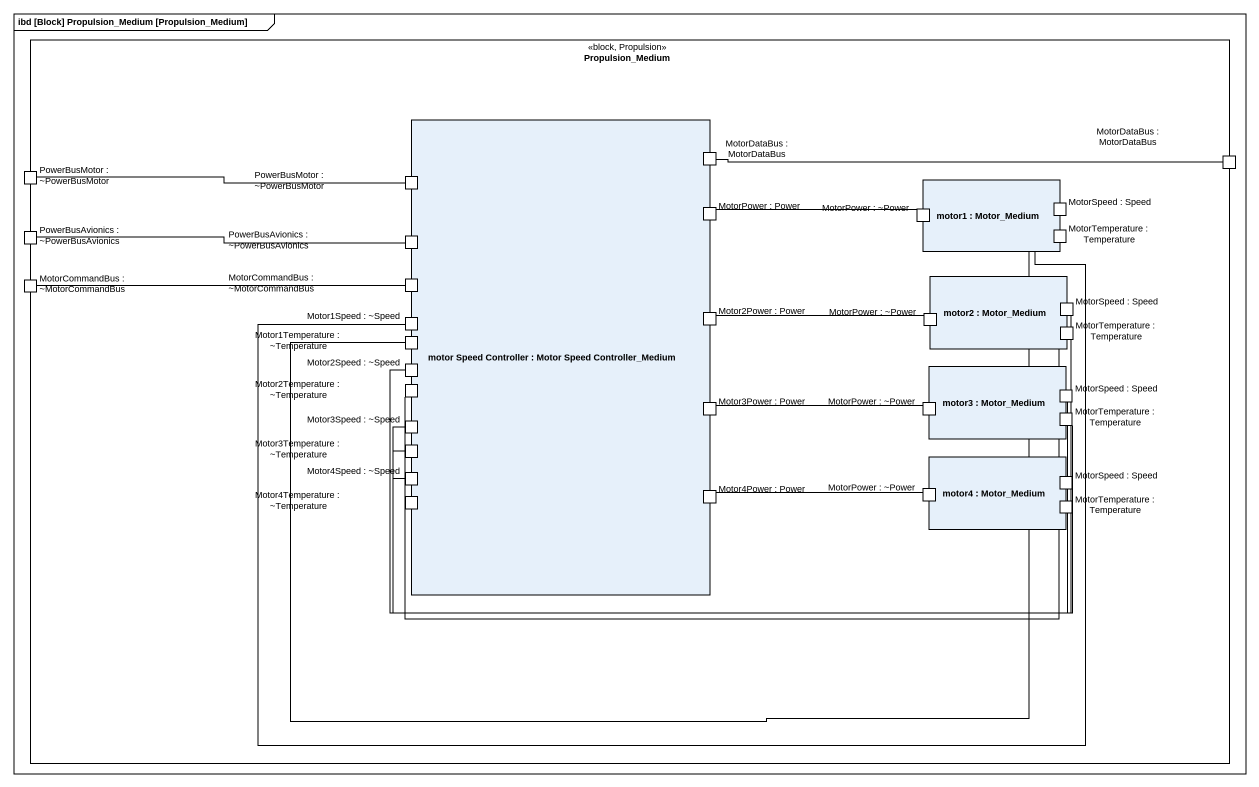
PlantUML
@startuml
mainframe ibd [Block] Propulsion_Medium [Propulsion_Medium]
rectangle Propulsion_Medium <<block, Propulsion>> {
  rectangle "motor Speed Controller : Motor Speed Controller_Medium" as motor_Speed_Controller {
    port "MotorDataBus : MotorDataBus" as MotorDataBus_MotorDataBus
    port "PowerBusMotor : ~PowerBusMotor" as PowerBusMotor_PowerBusMotor_2
    port "MotorPower : Power" as MotorPower_Power
    port "PowerBusAvionics : ~PowerBusAvionics" as PowerBusAvionics_2
    port "MotorCommandBus : ~MotorCommandBus" as MotorCommandBus_2
    port "Motor1Speed : ~Speed" as Motor1Speed_Speed
    port "Motor2Power : Power" as Motor2Power_Power
    port "Motor1Temperature : ~Temperature" as Motor1Temperature
    port "Motor2Speed : ~Speed" as Motor2Speed_Speed
    port "Motor2Temperature : ~Temperature" as Motor2Temperature
    port "Motor3Power : Power" as Motor3Power_Power
    port "Motor3Speed : ~Speed" as Motor3Speed_Speed
    port "Motor3Temperature : ~Temperature" as Motor3Temperature
    port "Motor4Speed : ~Speed" as Motor4Speed_Speed
    port "Motor4Temperature : ~Temperature" as Motor4Temperature
    port "Motor4Power : Power" as Motor4Power_Power
  }
  port "MotorDataBus : MotorDataBus" as MotorDataBus_MotorDataBus_2
  port "PowerBusMotor : ~PowerBusMotor" as PowerBusMotor_PowerBusMotor
  rectangle "motor1 : Motor_Medium" as motor1 {
    port "MotorPower : ~Power" as MotorPower_Power_2
    port "MotorSpeed : Speed" as MotorSpeed_Speed
    port "MotorTemperature : Temperature" as MotorTemperature_Temperature
  }
  port "PowerBusAvionics : ~PowerBusAvionics" as PowerBusAvionics
  port "MotorCommandBus : ~MotorCommandBus" as MotorCommandBus
  rectangle "motor2 : Motor_Medium" as motor2 {
    port "MotorPower : ~Power" as MotorPower_Power_3
    port "MotorSpeed : Speed" as MotorSpeed_Speed_2
    port "MotorTemperature : Temperature" as MotorTemperature_Temperature_2
  }
  rectangle "motor3 : Motor_Medium" as motor3 {
    port "MotorPower : ~Power" as MotorPower_Power_4
    port "MotorSpeed : Speed" as MotorSpeed_Speed_3
    port "MotorTemperature : Temperature" as MotorTemperature_Temperature_3
  }
  rectangle "motor4 : Motor_Medium" as motor4 {
    port "MotorSpeed : Speed" as MotorSpeed_Speed_4
    port "MotorPower : ~Power" as MotorPower_Power_5
    port "MotorTemperature : Temperature" as MotorTemperature_Temperature_4
  }
}
MotorDataBus_MotorDataBus -right- MotorDataBus_MotorDataBus_2
PowerBusMotor_PowerBusMotor_2 -left- PowerBusMotor_PowerBusMotor
MotorPower_Power_2 -left- MotorPower_Power
MotorSpeed_Speed -left- Motor1Speed_Speed
PowerBusAvionics_2 -left- PowerBusAvionics
MotorTemperature_Temperature -left- Motor1Temperature
MotorCommandBus_2 -left- MotorCommandBus
MotorPower_Power_3 -left- Motor2Power_Power
MotorSpeed_Speed_2 -left- Motor2Speed_Speed
MotorTemperature_Temperature_2 -left- Motor2Temperature
MotorPower_Power_4 -left- Motor3Power_Power
MotorSpeed_Speed_3 -left- Motor3Speed_Speed
MotorTemperature_Temperature_3 -left- Motor3Temperature
MotorSpeed_Speed_4 -left- Motor4Speed_Speed
MotorPower_Power_5 -left- Motor4Power_Power
MotorTemperature_Temperature_4 -left- Motor4Temperature
@enduml
